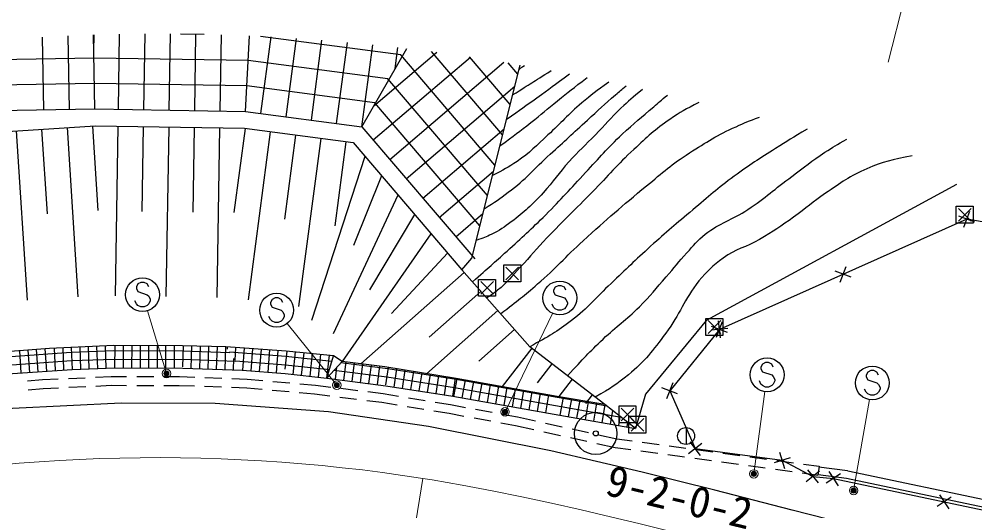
# Model space of a CAD drawing. Units: millimetres, scale not verified. Extents: x 40000 to 680000, y 20000 to 380000.
# Drawn here: x 233323 to 289674, y 293854 to 322870 of the extents above; entities that cross this region are included whole.
import ezdxf
from ezdxf.enums import TextEntityAlignment as Align

# ---------------------------------------------------------------- set-up
doc = ezdxf.new("R2010")
doc.units = ezdxf.units.MM
doc.header["$LTSCALE"] = 1000
doc.header["$PDMODE"] = 32
doc.header["$PDSIZE"] = 500
doc.linetypes.add('CHAIN', pattern=[18.5, 12, -1.5, 3.5, -1.5])
for name, color, linetype, lineweight in [('M-BGD', 7, 'Continuous', 25), ('M-BMK', 2, 'Continuous', 13), ('M-BMK-ROW', 30, 'Continuous', 25), ('M-BMK-SRVR', 3, 'Continuous', 25), ('M-STR-HTXT', 7, 'Continuous', 13), ('M-STR-STRC', 7, 'Continuous', 25)]:
    doc.layers.add(name, color=color, linetype=linetype, lineweight=lineweight)
doc.styles.add('ＭＳ ゴシック', font='')
doc.styles.get('ＭＳ ゴシック').set_extended_font_data('MS Gothic')

msp = doc.modelspace()

# ---------------------------------------------------------------- linework, layer by layer
at = {"layer": 'M-BGD'}
for p, q in [((234786, 317519), (234711, 321812)), ((236286, 317545), (236210, 321885)), ((237785, 317571), (237709, 321939)), ((237733, 320968), (237749, 321941)), ((239178, 317549), (239249, 321977)), ((240677, 317524), (240750, 321995)), ((242177, 317500), (242250, 321995)), ((244230, 321967), (242831, 321990)), ((243677, 317476), (243750, 321977)), ((245177, 317451), (245250, 321941)), ((246677, 317427), (246907, 321880)), ((255834, 320756), (247550, 321851)), ((247583, 317307), (248179, 321819)), ((249070, 317111), (249680, 321729)), ((250557, 316914), (251179, 321622)), ((252044, 316718), (252675, 321497)), ((253531, 316521), (254169, 321354)), ((253531, 316521), (256174, 321133)), ((254222, 317727), (257956, 320910)), ((255497, 319951), (255661, 321193)), ((261380, 314249), (255834, 320756)), ((261828, 316036), (257639, 320951)), ((237739, 320571), (229451, 320426)), ((246832, 320425), (237739, 320572)), ((255066, 319344), (246832, 320432)), ((254199, 315737), (259940, 320630)), ((255172, 314595), (261893, 320324)), ((262275, 317824), (259875, 320640)), ((260008, 308771), (262860, 320161)), ((262723, 319611), (262152, 320280)), ((237762, 319071), (229597, 318928)), ((246754, 318926), (237762, 319072)), ((260932, 312462), (255066, 319344)), ((254299, 317933), (246754, 318930)), ((256145, 313454), (262547, 318910)), ((260485, 310675), (254299, 317933)), ((233155, 316275), (233789, 306295)), ((234652, 316370), (234969, 311380)), ((236149, 316465), (236783, 306485)), ((237646, 316560), (237963, 311570)), ((239145, 316549), (238983, 306550)), ((240645, 316525), (240564, 311525)), ((242145, 316500), (241983, 306502)), ((243645, 316476), (243563, 311477)), ((245144, 316452), (244982, 306453)), ((246644, 316423), (245989, 311466)), ((248131, 316226), (246821, 306312)), ((257118, 312312), (261920, 316404)), ((249618, 316030), (248963, 311073)), ((251105, 315833), (249795, 305919)), ((252592, 315637), (251937, 310680)), ((253713, 314766), (250569, 305080)), ((258091, 311170), (261292, 313899)), ((254686, 313625), (253033, 309522)), ((273852, 305109), (288602, 313130)), ((255659, 312483), (251839, 304304)), ((256632, 311341), (253983, 306900)), ((259064, 310029), (260665, 311393)), ((289669, 310889), (288735, 311247)), ((289023, 310601), (289381, 311535)), ((257605, 310200), (252364, 302676)), ((258578, 309058), (255284, 305493)), ((281731, 307349), (282089, 308283)), ((259554, 307919), (253469, 302532)), ((282377, 307637), (281443, 307995)), ((260548, 306796), (257505, 304102)), ((261542, 305673), (257336, 301949)), ((274439, 304098), (274797, 305031)), ((274670, 304067), (274565, 305062)), ((262536, 304550), (260433, 302688)), ((275115, 304617), (274120, 304512)), ((275085, 304385), (274151, 304743)), ((236393, 303202), (232842, 302952)), ((233452, 301993), (233360, 303300)), ((233951, 302028), (233859, 303338)), ((234450, 302063), (234357, 303377)), ((234949, 302098), (234856, 303415)), ((235463, 302134), (235417, 303448)), ((235962, 302169), (235917, 303471)), ((238913, 303289), (236393, 303202)), ((236461, 302204), (236416, 303493)), ((236961, 302221), (236916, 303515)), ((237460, 302238), (237415, 303537)), ((237960, 302255), (237915, 303559)), ((238460, 302273), (238414, 303581)), ((242965, 303276), (238913, 303290)), ((238975, 302290), (238979, 303603)), ((239475, 302288), (239479, 303603)), ((239975, 302287), (239979, 303602)), ((240475, 302285), (240479, 303602)), ((240975, 302283), (240979, 303602)), ((241475, 302281), (241479, 303602)), ((241975, 302280), (241979, 303602)), ((242475, 302278), (242479, 303601)), ((245750, 303182), (242965, 303277)), ((242974, 302358), (243016, 303600)), ((243471, 302259), (243516, 303586)), ((243971, 302242), (244016, 303573)), ((244470, 302225), (244516, 303559)), ((244970, 302208), (245016, 303546)), ((245470, 302191), (245515, 303516)), ((245601, 303394), (245611, 303525)), ((249053, 302960), (245725, 303218)), ((246052, 302751), (246110, 303490)), ((246508, 302154), (246608, 303456)), ((247006, 302115), (247107, 303421)), ((247505, 302077), (247606, 303386)), ((248003, 302038), (248105, 303352)), ((248502, 301999), (248604, 303317)), ((249013, 302213), (249128, 303279)), ((249483, 301909), (249626, 303230)), ((249980, 301855), (250123, 303181)), ((263550, 303447), (261808, 301184)), ((236419, 302702), (232884, 302454)), ((238936, 302790), (236419, 302702)), ((242970, 302776), (238936, 302790)), ((246109, 302670), (242970, 302777)), ((245969, 302174), (245992, 302837)), ((249026, 302460), (246097, 302687)), ((251758, 302669), (249053, 302961)), ((250478, 301801), (250621, 303132)), ((250975, 301748), (251119, 303083)), ((251472, 301694), (251616, 303034)), ((252364, 302676), (251857, 303010)), ((252463, 301564), (252604, 302645)), ((251615, 302182), (249026, 302461)), ((254999, 301736), (251882, 302145)), ((251967, 301629), (252060, 302341)), ((255056, 302233), (252291, 302595)), ((252958, 301499), (253100, 302580)), ((253454, 301434), (253596, 302516)), ((253950, 301369), (254092, 302451)), ((254446, 301304), (254588, 302387)), ((254948, 301299), (255107, 302312)), ((259085, 301603), (255056, 302234)), ((255433, 301163), (255600, 302232)), ((255927, 301085), (256094, 302151)), ((256421, 301008), (256588, 302071)), ((264739, 302533), (263868, 301401)), ((233808, 301523), (234708, 301601)), ((234708, 301601), (235629, 301642)), ((236228, 301669), (237227, 301714)), ((237826, 301741), (238748, 301783)), ((238748, 301783), (239662, 301782)), ((240262, 301782), (241262, 301781)), ((241862, 301781), (242776, 301780)), ((242776, 301780), (243675, 301747)), ((244275, 301725), (245274, 301688)), ((245874, 301666), (246773, 301633)), ((246773, 301633), (247689, 301551)), ((248286, 301497), (249282, 301408)), ((258988, 301112), (254999, 301737)), ((256915, 300931), (257081, 301991)), ((257409, 300853), (257575, 301910)), ((257903, 300776), (258068, 301830)), ((258397, 300699), (258562, 301750)), ((258891, 300621), (259055, 301669)), ((258960, 300609), (259146, 301654)), ((265038, 300542), (259085, 301602)), ((259453, 300521), (259639, 301567)), ((265928, 301618), (265141, 300596)), ((233853, 301005), (234742, 301082)), ((234742, 301082), (235651, 301123)), ((236251, 301150), (237250, 301195)), ((237849, 301222), (238759, 301263)), ((238759, 301263), (239662, 301262)), ((240262, 301262), (241262, 301261)), ((241862, 301261), (242766, 301260)), ((242766, 301260), (243654, 301227)), ((244253, 301205), (245253, 301169)), ((245852, 301147), (246740, 301114)), ((246740, 301114), (247645, 301033)), ((248242, 300979), (249238, 300889)), ((249880, 301354), (250796, 301271)), ((250796, 301271), (251698, 301160)), ((252293, 301086), (253286, 300963)), ((264953, 300050), (258988, 301112)), ((259945, 300434), (260131, 301480)), ((260437, 300346), (260623, 301393)), ((260929, 300258), (261116, 301306)), ((261422, 300171), (261608, 301219)), ((261914, 300083), (262101, 301132)), ((262406, 299995), (262593, 301045)), ((262898, 299908), (263085, 300958)), ((272150, 300757), (271218, 301121)), ((271866, 301405), (271502, 300474)), ((249836, 300836), (250741, 300754)), ((250741, 300754), (251633, 300644)), ((252229, 300570), (253221, 300447)), ((253816, 300374), (254709, 300263)), ((253881, 300890), (254783, 300778)), ((254783, 300778), (255687, 300631)), ((256279, 300534), (257266, 300372)), ((263391, 299820), (263578, 300871)), ((263883, 299732), (264070, 300784)), ((264375, 299645), (264563, 300697)), ((267995, 300025), (265038, 300542)), ((265230, 299493), (265415, 300549)), ((265723, 299407), (265908, 300465)), ((266215, 299321), (266401, 300381)), ((267116, 300703), (266723, 300192)), ((254709, 300263), (255605, 300117)), ((256197, 300020), (257184, 299859)), ((257858, 300276), (258762, 300128)), ((258762, 300128), (259649, 299963)), ((260239, 299853), (261222, 299670)), ((268829, 299371), (264953, 300050)), ((266708, 299235), (266894, 300296)), ((267200, 299149), (267386, 300212)), ((267693, 299062), (267877, 300117)), ((257776, 299762), (258673, 299616)), ((258673, 299616), (259553, 299452)), ((260143, 299342), (261126, 299159)), ((261812, 299560), (262700, 299395)), ((262700, 299395), (263772, 299160)), ((268185, 298976), (268324, 299767)), ((268678, 298890), (268770, 299417)), ((261716, 299049), (262596, 298885)), ((262596, 298885), (263675, 298649)), ((264358, 299032), (265335, 298818)), ((265921, 298690), (266898, 298477)), ((269170, 298804), (269216, 299067)), ((272644, 298774), (272644, 297774)), ((264261, 298521), (265238, 298307)), ((265824, 298179), (266801, 297966)), ((267484, 298348), (268557, 298114)), ((268557, 298114), (269470, 297989)), ((267387, 297837), (268466, 297601)), ((268466, 297601), (269390, 297475)), ((270065, 297908), (271056, 297773)), ((271650, 297692), (272641, 297556)), ((273576, 297831), (272781, 297224)), ((272875, 297925), (273482, 297130)), ((269984, 297394), (270975, 297259)), ((271570, 297178), (272560, 297042)), ((273236, 297475), (274226, 297340)), ((274821, 297259), (275812, 297123)), ((276406, 297042), (277397, 296907)), ((278785, 296990), (277831, 296691)), ((278158, 297318), (278457, 296363)), ((273155, 296961), (274146, 296826)), ((274740, 296745), (275731, 296610)), ((276325, 296528), (277316, 296393)), ((277991, 296826), (278982, 296691)), ((279577, 296609), (280490, 296485)), ((280490, 296485), (280420, 295969)), ((280482, 296445), (282157, 296229)), ((277911, 296312), (278902, 296177)), ((279496, 296096), (280420, 295969)), ((280514, 296203), (279734, 295578)), ((279811, 296281), (280437, 295500)), ((280425, 296009), (282100, 295792)), ((281749, 296031), (280912, 295485)), ((281057, 296177), (281604, 295339)), ((282191, 296223), (300649, 292319)), ((282100, 295792), (300853, 291826)), ((287591, 294805), (288137, 293968)), ((288283, 294660), (287445, 294113))]:
    msp.add_line(p, q, dxfattribs=at)
for points in [[(229743, 317430), (237785, 317571), (246677, 317427), (253531, 316521), (260183, 308717)], [(229570, 316047), (237809, 316571), (246603, 316428), (253019, 315580), (259422, 308068)], [(304512, 294088), (305314, 295914), (306295, 297632), (307453, 299244), (308974, 300593), (310651, 301684), (308859, 306646), (297249, 309670), (289202, 311068), (274618, 304564)], [(267859, 300131), (263431, 303539), (259422, 308068), (260008, 308771)], [(273852, 305109), (270257, 300740), (269663, 298717)], [(274618, 304564), (271684, 300939), (273178, 297527), (278308, 296841), (280124, 295890), (281331, 295758), (300931, 291643)], [(251472, 301694), (251857, 303010), (249070, 303285), (245504, 303532), (242961, 303601), (238898, 303603), (235109, 303435), (231751, 303176), (228746, 302866), (223200, 301981), (223724, 300712)], [(269663, 298717), (267859, 300131), (265050, 300611), (259097, 301663), (254889, 302347), (252364, 302676), (251472, 301694)], [(223724, 300712), (228923, 301553), (232927, 301956), (236445, 302203), (238959, 302290), (242975, 302276), (246469, 302157), (249000, 301961), (251472, 301694)], [(251472, 301694), (254942, 301239), (258891, 300621), (264867, 299557), (269663, 298717)]]:
    msp.add_lwpolyline(points, dxfattribs=at)
msp.add_circle((272644, 298274), 500, dxfattribs=at)
for points in [[(263127, 320114), (262961, 320009), (262961, 320009), (262796, 319904)], [(262420, 318403), (263555, 319117), (263555, 319117), (264690, 319831)]]:
    msp.add_open_spline(points, degree=3, dxfattribs=at)
for points, knots in [([(265775, 319624), (264843, 318935), (264606, 318759), (263852, 318212), (263150, 317704), (262927, 317544), (262049, 316919)], [0, 0, 0, 0, 1, 1, 1, 2, 2, 2, 2]), ([(268089, 319153), (267317, 318594), (267098, 318425), (266494, 317920), (265671, 317232), (265297, 316750), (264500, 316032), (263804, 315405), (263458, 314991), (262679, 314470), (262136, 314107), (261917, 313981), (261227, 313639)], [0, 0, 0, 0, 1, 1, 1, 2, 2, 2, 3, 3, 3, 4, 4, 4, 4]), ([(261666, 315392), (262558, 316037), (262800, 316210), (263503, 316765), (264124, 317256), (264449, 317559), (265066, 318056), (265739, 318598), (265961, 318767), (266809, 319418)], [0, 0, 0, 0, 1, 1, 1, 2, 2, 2, 3, 3, 3, 3]), ([(260045, 307364), (261043, 308236), (261302, 308465), (262093, 309186), (262996, 310009), (263508, 310464), (264372, 311326), (265320, 312271), (265801, 312848), (266723, 313819), (267563, 314704), (267989, 315244), (268880, 316078), (269583, 316735), (270010, 317066), (270738, 317696), (271052, 317968), (271150, 318053), (271543, 318391)], [0, 0, 0, 0, 1, 1, 1, 2, 2, 2, 3, 3, 3, 4, 4, 4, 5, 5, 5, 6, 6, 6, 6]), ([(270083, 318720), (269461, 318209), (269287, 318059), (268803, 317605), (268183, 317025), (267889, 316646), (267297, 316037), (266694, 315417), (266325, 315100), (265745, 314459), (265119, 313768), (264859, 313302), (264223, 312621), (263542, 311894), (263136, 311500), (262338, 310902), (261914, 310583), (261665, 310410), (261187, 310179), (260838, 310010), (260701, 309955), (260268, 309808)], [0, 0, 0, 0, 1, 1, 1, 2, 2, 2, 3, 3, 3, 4, 4, 4, 5, 5, 5, 6, 6, 6, 7, 7, 7, 7]), ([(260737, 311682), (261424, 312103), (261624, 312250), (262166, 312651), (263217, 313427), (263674, 314022), (264639, 314903), (265494, 315684), (265969, 316125), (266827, 316904), (267475, 317493), (267821, 317843), (268490, 318409), (268735, 318615), (268814, 318684), (269121, 318932)], [0, 0, 0, 0, 1, 1, 1, 2, 2, 2, 3, 3, 3, 4, 4, 4, 5, 5, 5, 5]), ([(273401, 317956), (272584, 317534), (272332, 317386), (271689, 316953), (270795, 316353), (270367, 315912), (269573, 315185), (268564, 314261), (268089, 313650), (267130, 312674), (266085, 311610), (265468, 311045), (264439, 309965), (263811, 309305), (263499, 308898), (262870, 308239), (262356, 307700), (262125, 307334), (261538, 306875), (261293, 306683), (261201, 306608), (260889, 306410)], [0, 0, 0, 0, 1, 1, 1, 2, 2, 2, 3, 3, 3, 4, 4, 4, 5, 5, 5, 6, 6, 6, 7, 7, 7, 7]), ([(261709, 305484), (262768, 306292), (263061, 306529), (263892, 307242), (264989, 308185), (265508, 308819), (266579, 309793), (268009, 311092), (268823, 311808), (270317, 313033), (271279, 313822), (271791, 314309), (272843, 314971), (273887, 315629), (274469, 316017), (275595, 316523), (276125, 316761), (276316, 316848), (276972, 317087)], [0, 0, 0, 0, 1, 1, 1, 2, 2, 2, 3, 3, 3, 4, 4, 4, 5, 5, 5, 6, 6, 6, 6]), ([(279785, 316383), (278883, 315841), (278646, 315694), (277926, 315236), (276957, 314620), (276407, 314282), (275480, 313604), (274486, 312877), (273981, 312403), (273038, 311611), (272056, 310787), (271507, 310323), (270555, 309465), (269628, 308629), (269136, 308132), (268226, 307278), (267316, 306424), (266889, 305847), (265896, 305091), (264990, 304402), (264606, 304182), (263431, 303539)], [0, 0, 0, 0, 1, 1, 1, 2, 2, 2, 3, 3, 3, 4, 4, 4, 5, 5, 5, 6, 6, 6, 7, 7, 7, 7]), ([(265659, 301825), (266629, 302882), (266901, 303182), (267753, 303995), (268560, 304766), (269096, 305105), (269891, 305889), (270552, 306542), (270859, 306968), (271473, 307666), (271956, 308215), (272204, 308542), (272698, 309080), (273103, 309521), (273301, 309803), (273772, 310172), (274668, 310873), (275338, 311013), (276289, 311638), (277349, 312335), (277864, 312837), (278884, 313591), (279641, 314150), (280041, 314500), (280831, 315010), (281326, 315330), (281498, 315438), (282120, 315793)], [0, 0, 0, 0, 1, 1, 1, 2, 2, 2, 3, 3, 3, 4, 4, 4, 5, 5, 5, 6, 6, 6, 7, 7, 7, 8, 8, 8, 9, 9, 9, 9]), ([(285986, 314809), (284755, 314563), (284311, 314472), (283312, 314045), (282290, 313608), (281789, 313211), (280865, 312593), (280104, 312084), (279736, 311717), (278988, 311188), (278222, 310648), (277793, 310341), (276984, 309866), (276168, 309386), (275586, 309329), (274826, 308764), (274213, 308308), (273885, 308014), (273406, 307418), (272512, 306305), (272303, 305474), (271446, 304332), (270673, 303303), (270241, 302695), (269243, 301882), (268531, 301302), (268219, 301093), (267291, 300569)], [0, 0, 0, 0, 1, 1, 1, 2, 2, 2, 3, 3, 3, 4, 4, 4, 5, 5, 5, 6, 6, 6, 7, 7, 7, 8, 8, 8, 9, 9, 9, 9])]:
    msp.add_open_spline(points, degree=3, knots=knots, dxfattribs=at)
at = {"layer": 'M-BMK', "linetype": 'CHAIN'}
msp.add_lwpolyline([(275136, 291773), (273402, 292214), (271667, 292651), (269931, 293082), (268193, 293505), (266452, 293915), (264707, 294311), (262959, 294688), (261205, 295044), (259448, 295375), (257685, 295679), (257117, 295771)], dxfattribs=at)
at = {"layer": 'M-BMK'}
msp.add_arc((241503, 196997), 100000, 81.0173, 102.90827, dxfattribs=at)
at = {"layer": 'M-BMK-ROW'}
for p, q in [((288578, 310828), (288578, 311828)), ((288578, 311828), (289578, 311828)), ((288578, 310828), (288578, 311828)), ((288578, 311828), (289578, 311828)), ((288703, 311703), (289453, 310953)), ((289453, 311703), (288703, 310953)), ((288703, 311703), (289453, 310953)), ((289453, 311703), (288703, 310953)), ((289578, 311828), (289578, 310828)), ((289578, 311828), (289578, 310828)), ((289578, 310828), (288578, 310828)), ((289578, 310828), (288578, 310828)), ((261899, 307362), (261899, 308362)), ((261899, 308362), (262899, 308362)), ((261899, 307362), (261899, 308362)), ((261899, 308362), (262899, 308362)), ((262899, 308362), (262899, 307362)), ((262899, 308362), (262899, 307362)), ((262024, 308237), (262774, 307487)), ((262774, 308237), (262024, 307487)), ((262024, 308237), (262774, 307487)), ((262774, 308237), (262024, 307487)), ((260412, 306516), (260412, 307516)), ((260412, 307516), (261412, 307516)), ((260412, 306516), (260412, 307516)), ((260412, 307516), (261412, 307516)), ((260537, 307391), (261287, 306641)), ((261287, 307391), (260537, 306641)), ((260537, 307391), (261287, 306641)), ((261287, 307391), (260537, 306641)), ((261412, 307516), (261412, 306516)), ((261412, 307516), (261412, 306516)), ((262899, 307362), (261899, 307362)), ((262899, 307362), (261899, 307362)), ((261412, 306516), (260412, 306516)), ((261412, 306516), (260412, 306516)), ((273820, 304204), (273820, 305204)), ((273820, 305204), (274820, 305204)), ((273820, 304204), (273820, 305204)), ((273820, 305204), (274820, 305204)), ((273945, 305079), (274695, 304329)), ((274695, 305079), (273945, 304329)), ((273945, 305079), (274695, 304329)), ((274695, 305079), (273945, 304329)), ((274820, 305204), (274820, 304204)), ((274820, 305204), (274820, 304204)), ((274820, 304204), (273820, 304204)), ((274820, 304204), (273820, 304204)), ((268693, 299047), (268693, 300047)), ((268693, 300047), (269693, 300047)), ((268693, 299047), (268693, 300047)), ((268693, 300047), (269693, 300047)), ((268818, 299922), (269568, 299172)), ((269568, 299922), (268818, 299172)), ((268818, 299922), (269568, 299172)), ((269568, 299922), (268818, 299172)), ((269693, 300047), (269693, 299047)), ((269693, 300047), (269693, 299047)), ((269278, 298436), (269278, 299436)), ((269278, 299436), (270278, 299436)), ((269278, 298436), (269278, 299436)), ((269278, 299436), (270278, 299436)), ((269403, 299311), (270153, 298561)), ((270153, 299311), (269403, 298561)), ((269403, 299311), (270153, 298561)), ((270153, 299311), (269403, 298561)), ((270278, 299436), (270278, 298436)), ((270278, 299436), (270278, 298436)), ((269693, 299047), (268693, 299047)), ((269693, 299047), (268693, 299047)), ((270278, 298436), (269278, 298436)), ((270278, 298436), (269278, 298436))]:
    msp.add_line(p, q, dxfattribs=at)
at = {"layer": 'M-BMK-SRVR'}
for radius in [1250, 150]:
    msp.add_circle((267321, 298424), radius, dxfattribs=at)
at = {"layer": 'M-STR-HTXT'}
for p, q in [((284566, 320330), (287278, 330990)), ((242009, 301962), (240889, 305653)), ((261971, 299701), (264763, 305508)), ((252052, 301276), (249134, 304910)), ((276642, 296032), (277291, 300890)), ((282527, 295054), (283456, 300417)), ((257117, 295771), (252433, 266138))]:
    msp.add_line(p, q, dxfattribs=at)
for centre, radius in [((242009, 301962), 150), ((242009, 301962), 120), ((242009, 301962), 90), ((242009, 301962), 60), ((242009, 301962), 30), ((242009, 301962), 20), ((252052, 301276), 150), ((252052, 301276), 120), ((252052, 301276), 90), ((252052, 301276), 60), ((252052, 301276), 30), ((252052, 301276), 20), ((261971, 299701), 150), ((261971, 299701), 120), ((261971, 299701), 90), ((261971, 299701), 60), ((261971, 299701), 30), ((261971, 299701), 20), ((276642, 296032), 150), ((276642, 296032), 120), ((276642, 296032), 90), ((276642, 296032), 60), ((276642, 296032), 30), ((276642, 296032), 20), ((282527, 295054), 150), ((282527, 295054), 120), ((282527, 295054), 90), ((282527, 295054), 60), ((282527, 295054), 30), ((282527, 295054), 20)]:
    msp.add_circle(centre, radius, dxfattribs=at)
for p in [(242009, 301962), (252052, 301276), (261971, 299701), (276642, 296032), (282527, 295054)]:
    msp.add_point(p, dxfattribs=at)
at = {"layer": 'M-STR-STRC'}
for p, q in [((240326, 307247), (240235, 307065)), ((240507, 307338), (240326, 307247)), ((240689, 307338), (240507, 307338)), ((240871, 307247), (240689, 307338)), ((240962, 307065), (240871, 307247)), ((265108, 307142), (264927, 307051)), ((265290, 307142), (265108, 307142)), ((265472, 307051), (265290, 307142)), ((240235, 307065), (240235, 306974)), ((240235, 306974), (240326, 306793)), ((240326, 306793), (240871, 306611)), ((240871, 306611), (240962, 306520)), ((264927, 307051), (264836, 306869)), ((264836, 306869), (264836, 306779)), ((264836, 306779), (264927, 306597)), ((264927, 306597), (265472, 306415)), ((265563, 306869), (265472, 307051)), ((240235, 306065), (240144, 306247)), ((240326, 305974), (240235, 306065)), ((240962, 306065), (240871, 305974)), ((240962, 306520), (241053, 306338)), ((241053, 306247), (240962, 306065)), ((241053, 306338), (241053, 306247)), ((248233, 306329), (248142, 306147)), ((248142, 306147), (248142, 306056)), ((248142, 306056), (248233, 305874)), ((248415, 306420), (248233, 306329)), ((248597, 306420), (248415, 306420)), ((248778, 306329), (248597, 306420)), ((248869, 306147), (248778, 306329)), ((264836, 305869), (264745, 306051)), ((265472, 306415), (265563, 306324)), ((265563, 306324), (265654, 306142)), ((265654, 306051), (265563, 305869)), ((265654, 306142), (265654, 306051)), ((240507, 305884), (240326, 305974)), ((240689, 305884), (240507, 305884)), ((240871, 305974), (240689, 305884)), ((248233, 305874), (248778, 305692)), ((248778, 305692), (248869, 305601)), ((248869, 305601), (248960, 305420)), ((264927, 305779), (264836, 305869)), ((265108, 305688), (264927, 305779)), ((265290, 305688), (265108, 305688)), ((265472, 305779), (265290, 305688)), ((265563, 305869), (265472, 305779)), ((248142, 305147), (248051, 305329)), ((248233, 305056), (248142, 305147)), ((248415, 304965), (248233, 305056)), ((248597, 304965), (248415, 304965)), ((248778, 305056), (248597, 304965)), ((248869, 305147), (248778, 305056)), ((248960, 305329), (248869, 305147)), ((248960, 305420), (248960, 305329)), ((277333, 302609), (277151, 302518)), ((277515, 302609), (277333, 302609)), ((277697, 302518), (277515, 302609)), ((277151, 302518), (277060, 302336)), ((277060, 302336), (277060, 302245)), ((277060, 302245), (277151, 302063)), ((277151, 302063), (277697, 301881)), ((277788, 302336), (277697, 302518)), ((283536, 302130), (283354, 302039)), ((283718, 302130), (283536, 302130)), ((283900, 302039), (283718, 302130)), ((277060, 301336), (276969, 301518)), ((277697, 301881), (277788, 301791)), ((277788, 301791), (277878, 301609)), ((277878, 301518), (277788, 301336)), ((277878, 301609), (277878, 301518)), ((283354, 302039), (283264, 301857)), ((283264, 301857), (283264, 301766)), ((283264, 301766), (283354, 301584)), ((283354, 301584), (283900, 301402)), ((283991, 301857), (283900, 302039)), ((277151, 301245), (277060, 301336)), ((277333, 301154), (277151, 301245)), ((277515, 301154), (277333, 301154)), ((277697, 301245), (277515, 301154)), ((277788, 301336), (277697, 301245)), ((283264, 300857), (283173, 301039)), ((283900, 301402), (283991, 301311)), ((283991, 301311), (284082, 301130)), ((284082, 301039), (283991, 300857)), ((284082, 301130), (284082, 301039)), ((283354, 300766), (283264, 300857)), ((283536, 300675), (283354, 300766)), ((283718, 300675), (283536, 300675)), ((283900, 300766), (283718, 300675)), ((283991, 300857), (283900, 300766))]:
    msp.add_line(p, q, dxfattribs=at)
msp.add_lwpolyline([(299830, 288576), (289404, 291221), (278899, 293905), (274349, 295069), (270048, 296139), (264672, 297393), (257463, 298830), (251568, 299692), (244880, 300191), (239336, 300213), (232937, 299895), (227125, 299230), (222911, 298547), (216575, 297085), (210174, 295249), (204154, 293287), (198505, 291275), (192824, 289197), (187514, 287257), (181895, 285271), (178069, 283945)], dxfattribs=at)
for centre in [(240598, 306611), (265199, 306415), (248506, 305692), (277424, 301881), (283627, 301402)]:
    msp.add_circle(centre, 1000, dxfattribs=at)

# ---------------------------------------------------------------- texts
at = {"layer": 'M-STR-HTXT', "style": 'ＭＳ ゴシック'}
msp.add_text('9-2-0-2', height=1833, rotation=346.291, dxfattribs=at).set_placement((267668, 294287), align=Align.BOTTOM_LEFT)

doc.saveas('drawing.dxf')
